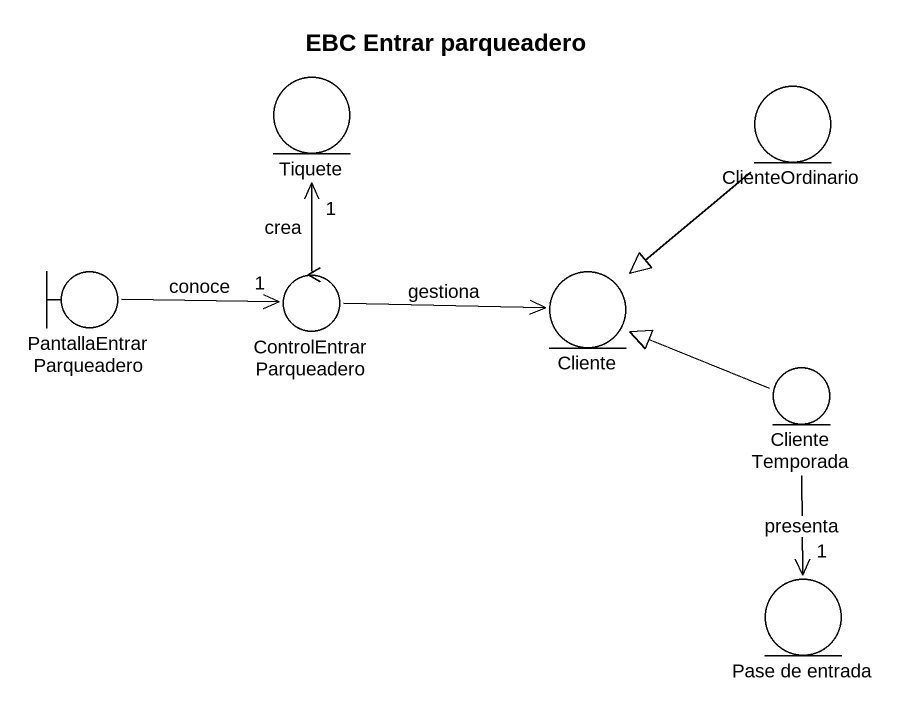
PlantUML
@startuml
title EBC Entrar parqueadero
entity Tiquete
entity ClienteOrdinario
boundary PantallaEntrarParqueadero
control ControlEntrarParqueadero
entity Cliente
entity ClienteTemporada
entity "Pase de entrada" as Pase_de_entrada
ClienteOrdinario --|> Cliente
PantallaEntrarParqueadero -right-> "1" ControlEntrarParqueadero : conoce
ControlEntrarParqueadero -up-> "1" Tiquete : crea
ControlEntrarParqueadero -right-> Cliente : gestiona
ClienteTemporada -left-|> Cliente
ClienteTemporada --> "1" Pase_de_entrada : presenta
@enduml
